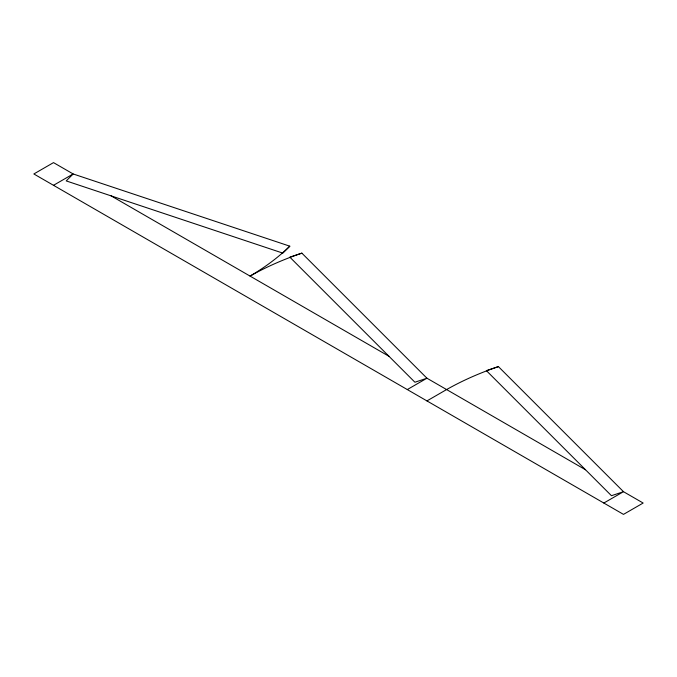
<?xml version="1.0" encoding="UTF-8"?>
<svg xmlns="http://www.w3.org/2000/svg" width="677" height="677" viewBox="0 0 677 677"><rect width="100%" height="100%" fill="white"/><g stroke="black" fill="none" stroke-linecap="round" stroke-linejoin="round"><path stroke-width="1.02" d="M289.807 246.174L282.859 253.122L66.211 180.911L73.158 173.964L289.807 246.174A268.828 155.202 0 0 1 250.05 276.089A268.828 155.202 0 0 1 301.857 253.139L426.95 378.215L585.52 469.77M53.508 185.303L73.158 173.964L53.508 162.615L33.85 173.964L623.492 514.385L643.15 503.036L623.492 491.697L498.416 366.612L486.374 370.624L611.458 495.708L623.492 491.697L603.842 503.036M407.292 389.563L426.95 378.215L414.908 382.226L289.832 257.15L301.866 253.139M426.95 400.911L446.6 389.563A268.828 155.202 0 0 1 498.407 366.612M111.13 195.881L388.97 356.297"/></g></svg>
